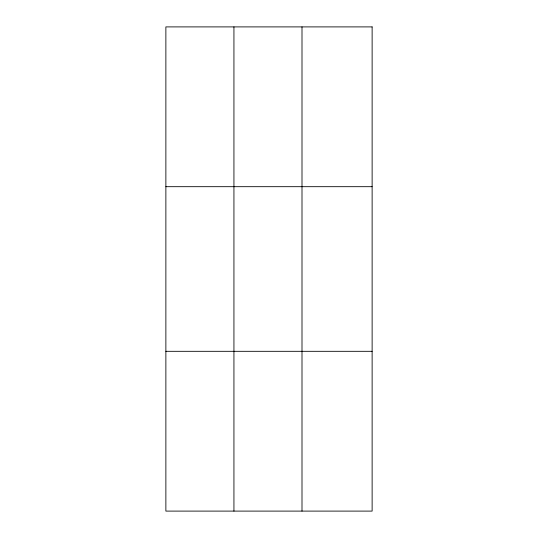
<?xml version="1.0" encoding="UTF-8"?>
<svg xmlns="http://www.w3.org/2000/svg" width="538" height="538" viewBox="0 0 538 538"><rect width="100%" height="100%" fill="white"/><g stroke="black" fill="none" stroke-linecap="round" stroke-linejoin="round"><path stroke-width="0.81" d="M233.936 26.9L233.936 511.1M302 26.9L302 511.1M165.872 186.686L372.128 186.686M165.872 351.314L372.128 351.314M372.128 26.9L372.128 511.1L165.872 511.1L165.872 26.9L372.128 26.9"/></g></svg>
